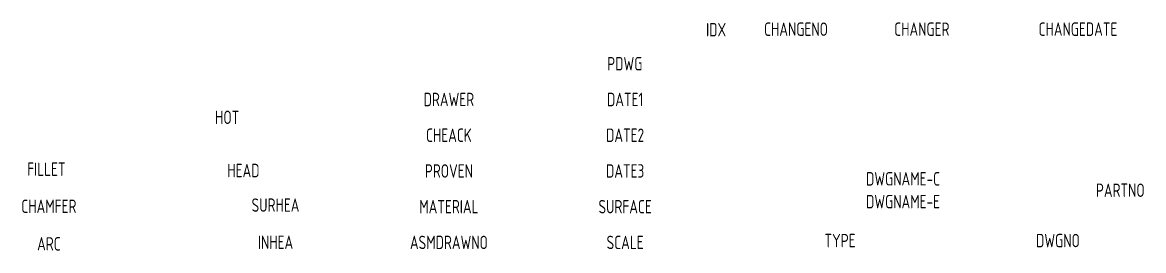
# Model space of a CAD drawing. Extents: x 1432 to 1728, y -4033 to -3973.
import ezdxf
from ezdxf.enums import TextEntityAlignment as Align

# ---------------------------------------------------------------- set-up
doc = ezdxf.new("R2010")
doc.units = 0
doc.header["$LTSCALE"] = 6
doc.layers.get('0').update_dxf_attribs({"linetype": 'CONTINUOUS'})
doc.styles.get("Standard").update_dxf_attribs({"font": 'isocp.shx', "bigfont": 'CHINESET.shx'})

msp = doc.modelspace()

# ---------------------------------------------------------------- texts
at = {"color": 4, "linetype": 'Continuous', "width": 0.8}
for tag, p in [('IDX', (1615.05, -3975.36)), ('CHANGENO', (1636.08, -3975.23)), ('CHANGER', (1669.23, -3975.23)), ('CHANGEDATE', (1710.33, -3975.23)), ('PDWG', (1591, -3984.31)), ('DRAWER', (1544.67, -3993.72)), ('DATE1', (1591.08, -3993.72)), ('HOT', (1486.28, -3998.41)), ('CHEACK', (1544.67, -4003.12)), ('DATE2', (1591.08, -4003.12)), ('FILLET', (1438.66, -4012.05)), ('HEAD', (1490.56, -4012.41)), ('PROVEN', (1544.67, -4012.52)), ('DATE3', (1591.08, -4012.52)), ('DWGNAME-C', (1664.26, -4014.59)), ('PARTNO', (1721.48, -4017.59)), ('CHAMFER', (1439.33, -4021.82)), ('SURHEA', (1499.01, -4021.51)), ('MATERIAL', (1544.67, -4021.92)), ('SURFACE', (1591.08, -4021.92)), ('DWGNAME-E', (1664.26, -4020.59)), ('ARC', (1439.33, -4031.69)), ('INHEA', (1499.01, -4031.28)), ('ASMDRAWNO', (1544.67, -4031.32)), ('SCALE', (1591.08, -4031.32)), ('TYPE', (1647.68, -4030.83)), ('DWGNO', (1705.06, -4030.83))]:
    msp.add_attdef(tag, text='', height=3.53, dxfattribs=at).set_placement(p, align=Align.MIDDLE)

doc.saveas('drawing.dxf')
